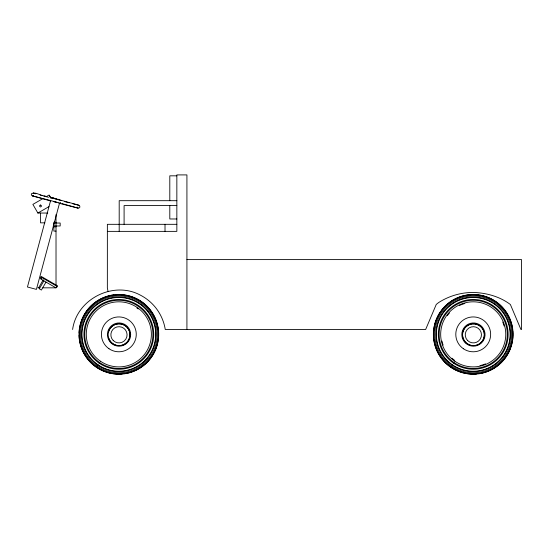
<?xml version="1.0" encoding="UTF-8"?>
<svg xmlns="http://www.w3.org/2000/svg" width="549" height="549" viewBox="0 0 549 549"><rect width="100%" height="100%" fill="white"/><g stroke="black" fill="none" stroke-linecap="round" stroke-linejoin="round"><path stroke-width="0.82" d="M60.308 202.773L60.445 203.398M108.496 331.912L108.126 334.739L108.496 337.56A10.932 10.932 0 0 0 125.33 343.688A10.932 10.932 0 0 0 125.33 325.783A10.911 10.911 0 0 0 108.496 331.912A10.932 10.932 0 0 1 125.33 325.783A10.911 10.911 0 0 1 125.296 343.674A10.911 10.911 0 0 1 108.496 337.56M60.404 202.801L60.39 203.583L77.121 207.913L78.878 208.119L79.934 207.062L79.55 205.614L78.322 205.024L50.92 197.516M72.612 329.496C76.695 299.109 113.252 280.491 140.228 295.067A46.905 46.905 0 0 1 165.263 329.496L425.647 329.496L436.263 304.421L438.747 302.485A64.288 64.288 0 0 1 473.265 292.439C486.428 292.857 499.782 296.515 510.385 304.517L520.939 329.496L521.55 329.496L521.55 259.602L186.921 259.602M43.268 279.736L38.67 287.697L39.734 288.307M43.886 280.855L39.288 288.822L41.408 290.044L46.006 282.083M56.677 287.47L57.597 285.878L41.134 276.38L40.214 277.972L41.649 278.796M43.206 198.429L32.878 204.393L37.874 213.039L47.77 213.039M46.157 196.727L49.108 195.019L50.776 197.901M49.307 195.369L50.481 197.4M37.874 213.039L48.936 206.65M33.544 195.719C32.309 196.521 30.737 194.909 31.526 193.68C35.486 191.306 41.017 196.254 45.327 196.041M78.123 205.23L78.891 205.23M176.847 175.831L169.799 175.831L169.799 200.687M176.847 200.687L119.195 200.687L119.195 231.369M176.847 205.594L124.095 205.594L124.095 224.321M176.847 218.976L169.799 218.976L169.799 205.594M53.871 222.215L56.019 222.215M44.881 222.846L40.509 222.846L40.509 213.039M54.035 223.031L60.184 223.031L60.184 225.982L53.267 225.982M176.833 224.321L107.371 224.321L107.357 287.834L107.995 291.251M53.871 226.799L56.019 226.799M56.019 231.095L53.871 231.095L53.871 222.976M107.357 231.369L176.847 231.369L176.847 174.911L186.921 174.911L186.921 329.496M37.874 287.834L39.521 287.834M42.822 287.834L56.019 287.834M55.065 198.8L56.842 199.102M76.242 204.612L77.896 205.024M51.983 197.997L54.523 198.669M53.795 198.484L52.8 197.873L55.449 198.553M72.379 203.631L75.419 204.413M69.188 202.807L64.363 201.538M53.857 198.477L55.36 198.896M50.144 200.412L32.418 195.869L50.769 201.009M54.289 201.696L56.849 202.375M53.932 201.462L50.604 200.57L27.45 286.997L36.419 289.398L59.573 202.972L55.092 201.771M58.729 203.144L60.328 203.569M56.355 199.143L57.624 199.486M50.076 197.722L53.02 198.512M53.946 201.696L55.223 202.039M43.913 196.048L48.566 197.311M61.968 203.583L78.116 208.126L77.066 207.069M58.029 199.246L59.635 199.706L58.626 199.781M58.798 199.802L60.994 200.419M40.077 194.984L42.376 195.622M35.85 193.804L33.194 192.98L34.093 193.673M165.016 224.321L165.016 231.369M56.019 214.57L56.019 285.281M158.366 338.163A39.713 39.713 0 0 1 136.028 370.156M135.308 370.493A39.713 39.713 0 0 1 124.609 373.649M122.221 373.924A39.713 39.713 0 0 1 106.424 372.078M105.676 371.824A39.713 39.713 0 0 1 93.248 364.728M91.457 363.115A39.713 39.713 0 0 1 79.962 342.473M79.811 341.691A39.713 39.713 0 0 1 79.138 335.329M79.152 332.927A39.713 39.713 0 0 1 101.647 298.553M102.368 298.217A39.713 39.713 0 0 1 113.863 294.957M115.455 294.786A39.713 39.713 0 0 1 145.032 304.51M146.796 306.157A39.713 39.713 0 0 1 158.551 334.183M136.873 307.968A31.959 31.959 0 0 1 138.224 308.943M512.793 330.972A39.713 39.713 0 0 1 510.947 346.769M510.694 347.517A39.713 39.713 0 0 1 499.089 364.488M498.485 364.996A39.713 39.713 0 0 1 478.996 373.649M476.607 373.924A39.713 39.713 0 0 1 460.81 372.078M460.062 371.824A39.713 39.713 0 0 1 433.93 340.126M433.655 337.738A39.713 39.713 0 0 1 435.501 321.947M435.755 321.192A39.713 39.713 0 0 1 440.435 311.949M441.842 310.013A39.713 39.713 0 0 1 468.242 294.957M469.841 294.786A39.713 39.713 0 0 1 485.632 296.632M486.387 296.885A39.713 39.713 0 0 1 503.358 308.49M503.865 309.094A39.713 39.713 0 0 1 512.622 329.379M485.536 363.85A31.959 31.959 0 0 1 479.943 365.607M454.51 360.268A31.959 31.959 0 0 1 451.896 358.161M443.125 345.108A31.959 31.959 0 0 1 441.972 341.073M447.311 315.641A31.959 31.959 0 0 1 449.418 313.033M459.389 305.546A31.959 31.959 0 0 1 464.879 303.501M502.719 322.043A31.959 31.959 0 0 1 504.078 326.01M41.751 277.506L40.832 279.098L55.964 287.834L56.883 286.235L41.751 277.506M40.509 205.031L39.672 205.511L39.672 206.479L40.509 206.959L41.347 206.479L41.347 205.511L40.509 205.031M96.35 367.254A39.851 39.851 0 0 0 158.572 337.381A39.851 39.851 0 0 0 101.592 298.43A39.851 39.851 0 0 0 96.35 367.254M96.603 366.89A39.404 39.404 0 0 0 158.126 337.347A39.404 39.404 0 0 0 101.785 298.834A39.404 39.404 0 0 0 96.603 366.89M99.602 362.498A34.086 34.086 0 0 0 152.821 336.942A34.086 34.086 0 0 0 104.084 303.631A34.086 34.086 0 0 0 99.602 362.498M99.149 363.164A34.896 34.896 0 0 0 153.631 337.004A34.896 34.896 0 0 0 103.734 302.904A34.896 34.896 0 0 0 99.149 363.164M100.474 361.228A32.549 32.549 0 0 0 151.291 336.825A32.549 32.549 0 0 0 104.749 305.018A32.549 32.549 0 0 0 100.474 361.228M97.811 365.112A37.257 37.257 0 0 0 155.985 337.182A37.257 37.257 0 0 0 102.711 300.77A37.257 37.257 0 0 0 97.811 365.112M97.173 366.053A38.396 38.396 0 0 0 157.124 337.271A38.396 38.396 0 0 0 102.217 299.74A38.396 38.396 0 0 0 97.173 366.053M109.004 348.745A17.424 17.424 0 0 0 136.214 335.679A17.424 17.424 0 0 0 111.296 318.646A17.424 17.424 0 0 0 109.004 348.745M98.031 364.797A36.872 36.872 0 0 0 155.6 337.155A36.872 36.872 0 0 0 102.883 301.12A36.872 36.872 0 0 0 98.031 364.797M113.238 340.538A8.111 8.111 0 0 0 126.798 336.901A8.111 8.111 0 0 0 116.868 326.971A8.111 8.111 0 0 0 113.238 340.538M113.245 344.628A11.618 11.618 0 0 0 130.669 334.567A11.618 11.618 0 0 0 113.245 324.507A11.618 11.618 0 0 0 113.245 344.628M450.736 367.254A39.851 39.851 0 0 0 512.958 337.381A39.851 39.851 0 0 0 455.979 298.43A39.851 39.851 0 0 0 450.736 367.254M450.99 366.89A39.404 39.404 0 0 0 512.512 337.347A39.404 39.404 0 0 0 456.171 298.834A39.404 39.404 0 0 0 450.99 366.89M453.989 362.498A34.086 34.086 0 0 0 507.207 336.942A34.086 34.086 0 0 0 458.47 303.631A34.086 34.086 0 0 0 453.989 362.498M453.536 363.164A34.896 34.896 0 0 0 508.017 337.004A34.896 34.896 0 0 0 458.12 302.904A34.896 34.896 0 0 0 453.536 363.164M454.853 361.228A32.549 32.549 0 0 0 505.677 336.825A32.549 32.549 0 0 0 459.136 305.018A32.549 32.549 0 0 0 454.853 361.228M452.198 365.112A37.257 37.257 0 0 0 510.371 337.182A37.257 37.257 0 0 0 457.097 300.77A37.257 37.257 0 0 0 452.198 365.112M451.553 366.053A38.396 38.396 0 0 0 511.51 337.271A38.396 38.396 0 0 0 456.603 299.74A38.396 38.396 0 0 0 451.553 366.053M463.39 348.745A17.424 17.424 0 0 0 490.6 335.679A17.424 17.424 0 0 0 465.682 318.646A17.424 17.424 0 0 0 463.39 348.745M452.417 364.797A36.872 36.872 0 0 0 509.987 337.155A36.872 36.872 0 0 0 457.262 301.12A36.872 36.872 0 0 0 452.417 364.797M467.618 340.538A8.111 8.111 0 0 0 481.185 336.901A8.111 8.111 0 0 0 471.255 326.971A8.111 8.111 0 0 0 467.618 340.538M467.968 344.189A10.911 10.911 0 0 0 484.335 334.739A10.911 10.911 0 0 0 467.968 325.289A10.911 10.911 0 0 0 467.968 344.189M467.981 344.196A10.925 10.925 0 0 0 484.369 334.739A10.925 10.925 0 0 0 467.981 325.276A10.925 10.925 0 0 0 467.981 344.196M465.223 342.782A11.618 11.618 0 0 0 484.657 337.573A11.618 11.618 0 0 0 470.431 323.347A11.618 11.618 0 0 0 465.223 342.782"/></g></svg>
